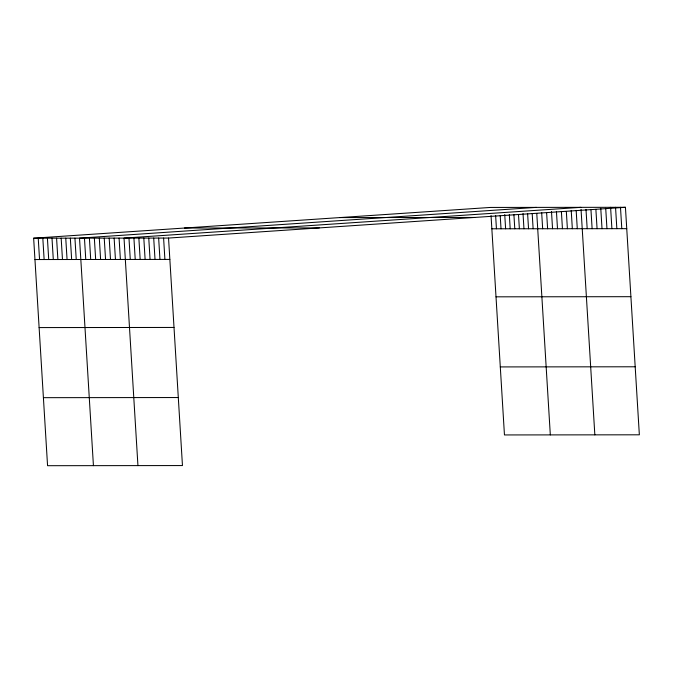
<?xml version="1.0" encoding="UTF-8"?>
<svg xmlns="http://www.w3.org/2000/svg" width="673" height="673" viewBox="0 0 673 673"><rect width="100%" height="100%" fill="white"/><g stroke="black" fill="none" stroke-linecap="round" stroke-linejoin="round"><path stroke-width="1.01" d="M33.65 238.192L168.544 238.057L182.459 465.565L47.564 465.699L33.65 238.192L490.541 207.435L625.436 207.301L639.35 434.808L504.456 434.943L491.038 215.57M536.406 207.385L79.515 238.141L93.429 465.657M580.917 207.343L124.025 238.099L137.94 465.615M168.544 238.057L625.436 207.301M339.772 217.581L474.658 217.446M184.427 228.038L319.313 227.903M491.854 228.795L626.74 228.66M34.954 259.551L169.848 259.416M496.009 296.827L630.904 296.692M39.118 327.583L174.013 327.448M500.3 366.92L635.186 366.785M43.409 397.676L178.295 397.541M620.489 207.301L621.793 228.669M615.543 207.309L616.847 228.669M610.596 207.309L611.9 228.677M605.717 208.336L606.953 228.685M600.77 208.336L602.015 228.685M595.883 209.362L597.069 228.694M590.936 209.37L592.122 228.694M585.99 209.37L587.176 228.702M581.043 209.379L594.839 434.859M576.164 210.397L577.283 228.711M571.217 210.405L572.336 228.719M566.33 211.423L567.389 228.719M561.383 211.431L562.443 228.727M556.436 211.44L557.496 228.736M551.49 211.44L552.55 228.736M546.611 212.466L547.603 228.744M541.664 212.466L542.657 228.744M536.776 213.492L550.321 434.901M532.192 213.492L533.125 228.753M527.607 213.501L528.541 228.761M523.022 213.501L523.956 228.77M518.496 214.527L519.371 228.77M513.911 214.536L514.778 228.778M509.326 214.536L510.193 228.778M504.742 214.544L505.608 228.786M500.216 215.562L501.023 228.786M495.631 215.57L496.438 228.795M163.598 238.057L164.902 259.425M158.651 238.065L159.955 259.425M153.705 238.065L155.009 259.433M148.758 238.074L150.062 259.442M143.812 238.074L145.116 259.442M138.865 238.082L140.169 259.45M133.919 238.091L135.223 259.45M128.972 238.091L130.276 259.458M119.079 238.099L120.391 259.467M114.132 238.107L115.445 259.475M109.186 238.116L110.498 259.475M104.239 238.116L105.552 259.484M99.301 238.124L100.605 259.492M94.355 238.124L95.659 259.492M89.408 238.133L90.712 259.5M84.462 238.141L85.765 259.5M74.93 238.149L76.234 259.509M70.337 238.149L71.649 259.517M65.752 238.158L67.064 259.526M61.167 238.158L62.471 259.526M56.582 238.166L57.886 259.534M51.998 238.166L53.302 259.534M47.413 238.175L48.717 259.542M42.82 238.183L44.132 259.542M38.235 238.183L39.547 259.551"/></g></svg>
